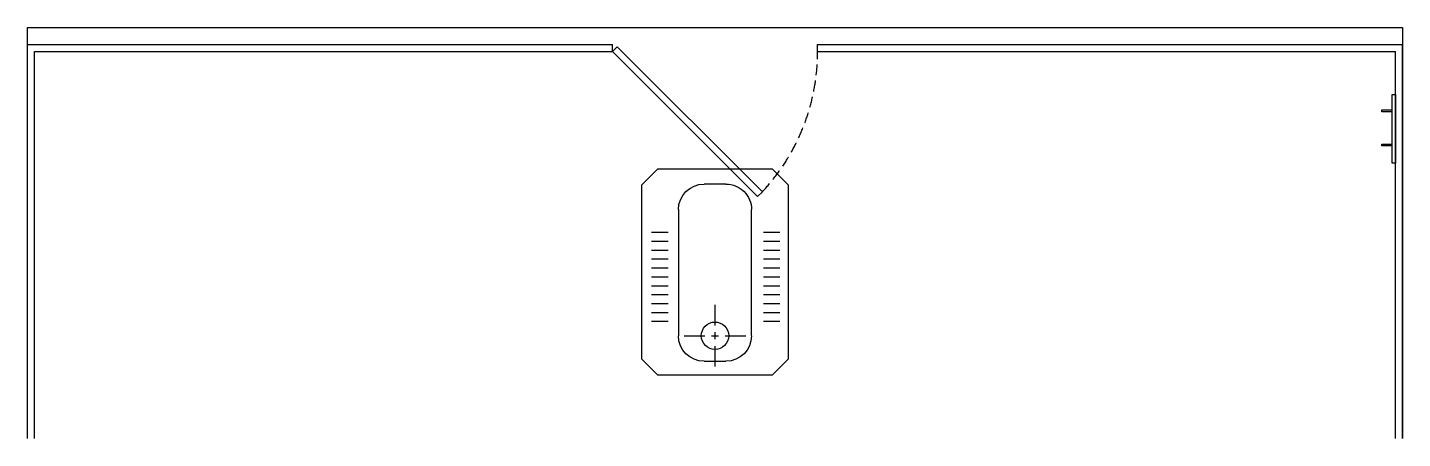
# Model space of a CAD drawing. Header units: millimetres. Extents: x 0 to 4020, y 0 to 1200.
import ezdxf

# ---------------------------------------------------------------- set-up
doc = ezdxf.new("R2010")
doc.units = ezdxf.units.MM
doc.header["$MEASUREMENT"] = 0
doc.linetypes.add('DASHED2', pattern=[9.525, 6.35, -3.175])
doc.layers.add('P-D', color=124, linetype='Continuous')
doc.layers.add('P-furn01', color=2, linetype='Continuous')

# ---------------------------------------------------------------- blocks, each defined once
blk = doc.blocks.new('平面蹲便器↑')
for p, q in [((-32.1, -39), (32.1, -39)), ((-106.8, -481.9), (-106.8, -113.7)), ((106.8, -114), (106.8, -481.9)), ((32.1, -556.6), (-32.1, -556.6))]:
    blk.add_line(p, q)
at = {"color": 250}
for p, q in [((0, -23.7), (0, -83.7)), ((-90, -113.7), (-30, -113.7)), ((-10, -113.7), (10, -113.7)), ((0, -103.7), (0, -123.7)), ((30, -113.7), (90, -113.7)), ((-185.6, -155.9), (-137.2, -155.9)), ((0, -143.7), (0, -203.7)), ((141.5, -155.9), (190, -155.9)), ((-185.6, -181.9), (-137.2, -181.9)), ((141.5, -181.9), (190, -181.9)), ((-185.6, -207.9), (-137.2, -207.9)), ((-185.6, -233.9), (-137.2, -233.9)), ((141.5, -207.9), (190, -207.9)), ((141.5, -233.9), (190, -233.9)), ((-185.6, -259.9), (-137.2, -259.9)), ((141.5, -259.9), (190, -259.9)), ((-185.6, -286), (-137.2, -286)), ((-185.6, -312), (-137.2, -312)), ((141.5, -286), (190, -286)), ((141.5, -312), (190, -312)), ((-185.6, -338), (-137.2, -338)), ((141.5, -338), (190, -338)), ((-185.6, -364), (-137.2, -364)), ((-185.6, -390), (-137.2, -390)), ((141.5, -364), (190, -364)), ((141.5, -390), (190, -390)), ((-185.6, -416), (-137.2, -416)), ((141.5, -416), (190, -416))]:
    blk.add_line(p, q, dxfattribs=at)
blk.add_lwpolyline([(215, -46.7), (215, -553.3), (168.3, -600), (-168.3, -600), (-215, -553.3), (-215, -46.7), (-168.3, 0), (168.3, 0)], close=True)
for centre, start, end in [((-32.1, -113.7), 90, 180), ((32.1, -113.7), 0.2663, 90), ((-32.1, -481.9), 180, 270), ((32.1, -481.9), 270, 0)]:
    blk.add_arc(centre, 74.7, start, end)
blk.add_arc((0, -113.7), 40, 0.23, 359.4352, dxfattribs=at)
blk = doc.blocks.new('挂衣勾2013')
blk.add_lwpolyline([(0, -100), (10, -100), (10, 100), (0, 100)], close=True)
for points in [[(10, 50), (40, 50), (40, 55), (10, 55)], [(10, -50), (40, -50), (40, -45), (10, -45)]]:
    blk.add_lwpolyline(points)

msp = doc.modelspace()

# ---------------------------------------------------------------- linework, layer by layer
at = {"layer": 'P-D'}
msp.add_lwpolyline([(0, 0), (0, 1200), (4020, 1200), (4020, 0)], dxfattribs=at)
at = {"layer": 'P-furn01'}
for p, q in [((0, 0), (0, 1150)), ((0, 1150), (1710, 1150)), ((20, 0), (20, 1130)), ((20, 1130), (1710, 1130)), ((1710, 1130), (1710, 1150)), ((2310, 1130), (2310, 1150)), ((2310, 1150), (4020, 1150)), ((2310, 1130), (4000, 1130)), ((4000, 0), (4000, 1130)), ((4020, 0), (4020, 1150))]:
    msp.add_line(p, q, dxfattribs=at)
at = {"layer": 'P-furn01', "color": 34, "ltscale": 5}
msp.add_lwpolyline([(1710, 1130), (1724.1, 1144.1), (2148.6, 720.6), (2134.5, 706.5)], close=True, dxfattribs=at)
at = {"layer": 'P-furn01', "color": 250, "linetype": 'DASHED2', "ltscale": 5}
msp.add_arc((1710, 1130), 600, 316.9749, 0, dxfattribs=at)

# ---------------------------------------------------------------- block references
at = {"layer": 'P-D', "extrusion": (0, 0, -1), "zscale": -1, "rotation": 180}
msp.add_blockref('平面蹲便器↑', (-2010, 186.3), dxfattribs=at)
at = {"layer": 'P-furn01', "xscale": -1}
msp.add_blockref('挂衣勾2013', (4000, 904.2), dxfattribs=at)

doc.saveas('drawing.dxf')
